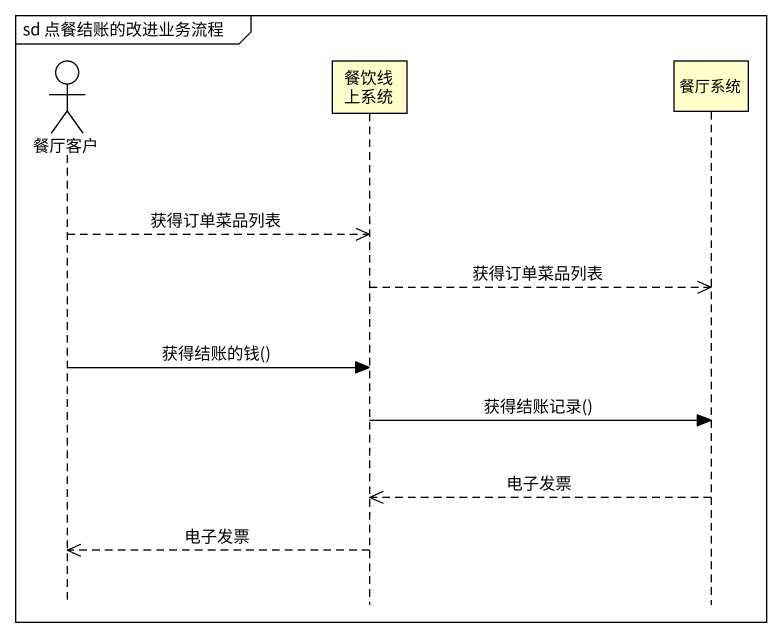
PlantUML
@startuml
mainframe sd 点餐结账的改进业务流程
hide footbox
actor 餐厅客户
participant 餐饮线上系统
participant 餐厅系统

餐厅客户 -->> 餐饮线上系统 : 获得订单菜品列表
餐饮线上系统 -->> 餐厅系统 : 获得订单菜品列表
餐厅客户 -> 餐饮线上系统 : 获得结账的钱()
餐饮线上系统 -> 餐厅系统 : 获得结账记录()
餐厅系统 -->> 餐饮线上系统 : 电子发票
餐饮线上系统 -->> 餐厅客户 : 电子发票
@enduml
